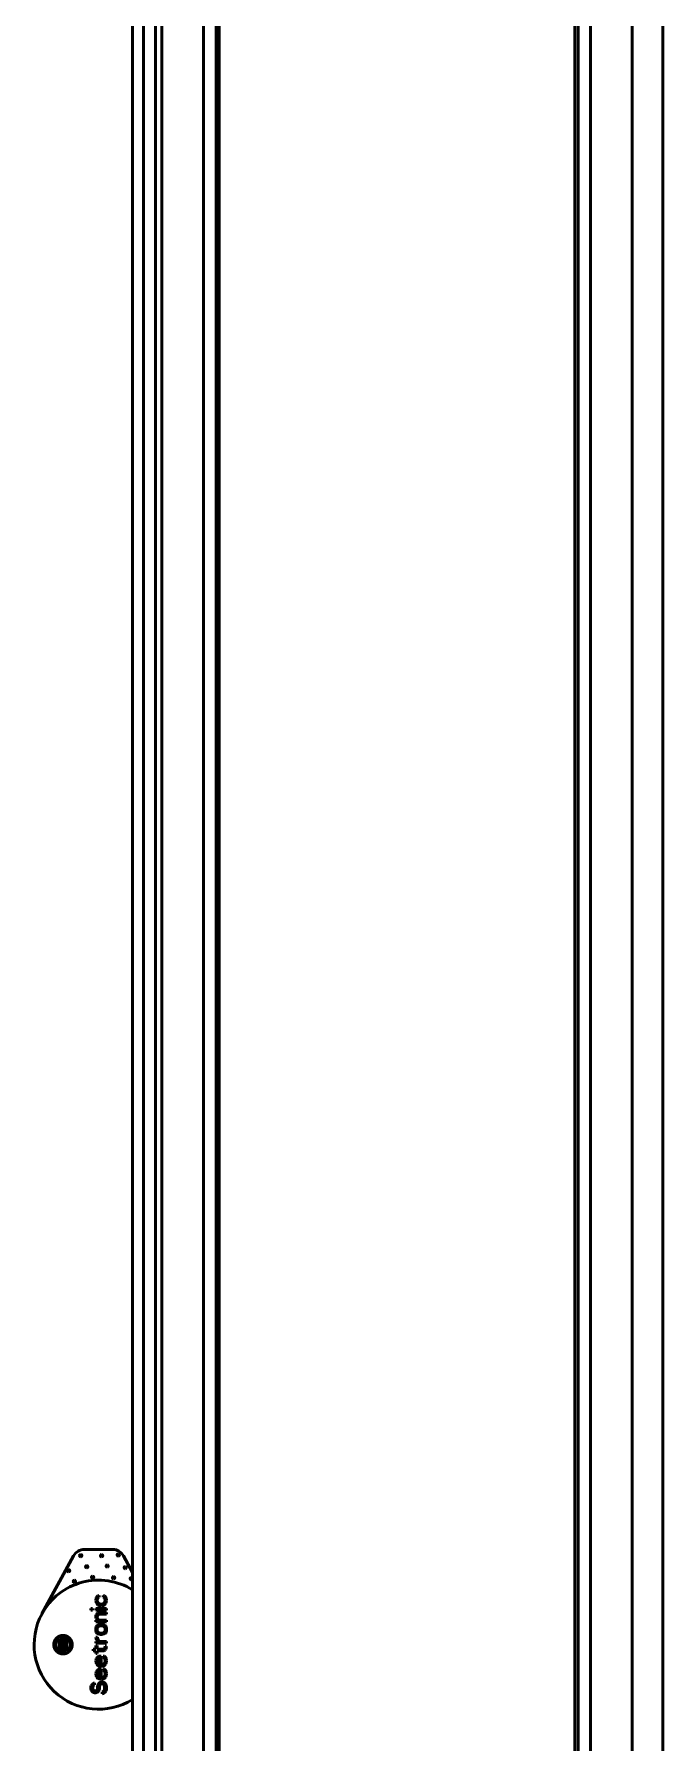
# Model space of a CAD drawing. Header units: millimetres. Extents: x 0 to 3000, y 0 to 3000.
# Drawn here: x 1489.6 to 1592, y 2055.7 to 2334 of the extents above; entities that cross this region are included whole.
import ezdxf

# ---------------------------------------------------------------- set-up
doc = ezdxf.new("R2010")
doc.units = ezdxf.units.MM
doc.layers.add('Visible (ANSI)', color=7, linetype='Continuous', lineweight=50)

msp = doc.modelspace()

# ---------------------------------------------------------------- linework, layer by layer
at = {"layer": 'Visible (ANSI)'}
for p, q in [((1505.5945, 2800.7206), (1505.5945, 1802.7206)), ((1507.4117, 1802.7206), (1507.4117, 2800.7206)), ((1509.362, 2800.7206), (1509.362, 1802.7206)), ((1510.3747, 2801.7206), (1510.3747, 1801.7206)), ((1517.1714, 2801.7206), (1517.1714, 1801.7206)), ((1519.2168, 1802.2206), (1519.2168, 2801.2206)), ((1519.7168, 1802.2206), (1519.7168, 2801.2206)), ((1577.7168, 2801.2206), (1577.7168, 1802.2206)), ((1578.2168, 2801.2206), (1578.2168, 1802.2206)), ((1580.2621, 1801.7206), (1580.2621, 2801.7206)), ((1587.0588, 1801.7206), (1587.0588, 2801.7206)), ((1592.0391, 2800.7206), (1592.0391, 1802.7206)), ((1497.7487, 2087.2206), (1502.3753, 2087.2206)), ((1490.8474, 2076.7545), (1495.9933, 2086.179)), ((1504.1307, 2086.179), (1505.5945, 2083.4982)), ((1499.6383, 2078.9416), (1499.6921, 2079.3106)), ((1499.6921, 2078.6253), (1499.6383, 2078.9416)), ((1499.6921, 2079.3106), (1499.7998, 2079.5214)), ((1499.7459, 2078.4672), (1499.6921, 2078.6253)), ((1499.8536, 2078.3091), (1499.7459, 2078.4672)), ((1499.9612, 2079.6795), (1499.7998, 2079.5214)), ((1499.9074, 2079.2578), (1499.8536, 2078.8889)), ((1499.8536, 2078.8889), (1499.9074, 2078.6781)), ((1500.0151, 2079.416), (1499.9074, 2079.2578)), ((1499.9074, 2078.6781), (1499.9612, 2078.5726)), ((1499.9612, 2079.6795), (1500.1766, 2079.7322)), ((1500.1227, 2078.4145), (1499.9612, 2078.5726)), ((1500.1766, 2079.4687), (1500.0151, 2079.416)), ((1500.1227, 2078.4145), (1500.2304, 2078.3618)), ((1500.1766, 2079.7322), (1500.1766, 2079.4687)), ((1500.6072, 2078.3091), (1500.8764, 2078.4145)), ((1500.8225, 2079.4687), (1500.8225, 2079.7322)), ((1500.8225, 2079.7322), (1501.0378, 2079.6795)), ((1500.984, 2079.416), (1500.8225, 2079.4687)), ((1500.8764, 2078.4145), (1501.0378, 2078.5726)), ((1501.0917, 2079.2578), (1500.984, 2079.416)), ((1501.1993, 2079.5214), (1501.0378, 2079.6795)), ((1501.0378, 2078.5726), (1501.1455, 2078.8889)), ((1501.1455, 2078.8889), (1501.0917, 2079.2578)), ((1501.2532, 2078.4672), (1501.1455, 2078.3091)), ((1501.1993, 2079.5214), (1501.307, 2079.3106)), ((1501.307, 2078.6253), (1501.2532, 2078.4672)), ((1501.307, 2079.3106), (1501.3608, 2078.9416)), ((1501.3608, 2078.9416), (1501.307, 2078.6253)), ((1498.8308, 2077.6239), (1499.1, 2077.6239)), ((1498.8308, 2077.3603), (1498.8308, 2077.6239)), ((1499.1, 2077.3603), (1498.8308, 2077.3603)), ((1499.1, 2077.6239), (1499.1, 2077.3603)), ((1499.6383, 2077.6239), (1501.3608, 2077.6239)), ((1499.6383, 2077.3603), (1499.6383, 2077.6239)), ((1501.3608, 2077.3603), (1499.6383, 2077.3603)), ((1499.6383, 2076.4116), (1499.6921, 2076.5697)), ((1499.6383, 2076.2008), (1499.6383, 2076.4116)), ((1499.6921, 2075.9899), (1499.6383, 2076.2008)), ((1499.6383, 2075.4628), (1499.6383, 2075.7264)), ((1499.6383, 2075.7264), (1499.9074, 2075.7264)), ((1499.6921, 2076.5697), (1499.7998, 2076.7278)), ((1499.7998, 2075.8318), (1499.6921, 2075.9899)), ((1499.7998, 2076.7278), (1499.9074, 2076.8333)), ((1499.9074, 2075.7264), (1499.7998, 2075.8318)), ((1499.9612, 2078.2037), (1499.8536, 2078.3091)), ((1499.9074, 2076.4116), (1499.8536, 2076.2008)), ((1499.8536, 2076.2008), (1499.9074, 2075.9899)), ((1499.9074, 2076.8333), (1500.0689, 2076.886)), ((1499.9612, 2076.517), (1499.9074, 2076.4116)), ((1499.9074, 2075.9899), (1500.0151, 2075.8318)), ((1500.1766, 2078.0983), (1499.9612, 2078.2037)), ((1500.0689, 2076.6224), (1499.9612, 2076.517)), ((1500.0151, 2075.8318), (1500.1227, 2075.7264)), ((1500.0689, 2076.886), (1500.3381, 2076.9387)), ((1500.3381, 2076.6751), (1500.0689, 2076.6224)), ((1500.1227, 2075.7264), (1501.3608, 2075.7264)), ((1500.4995, 2078.0456), (1500.1766, 2078.0983)), ((1500.2304, 2078.3618), (1500.4457, 2078.3091)), ((1500.3381, 2076.9387), (1501.3608, 2076.9387)), ((1501.3608, 2076.6751), (1500.3381, 2076.6751)), ((1500.4457, 2078.3091), (1500.6072, 2078.3091)), ((1500.8225, 2078.0983), (1500.4995, 2078.0456)), ((1501.0378, 2078.2037), (1500.8225, 2078.0983)), ((1501.1455, 2078.3091), (1501.0378, 2078.2037)), ((1501.3608, 2077.6239), (1501.3608, 2077.3603)), ((1501.3608, 2076.9387), (1501.3608, 2076.6751)), ((1501.3608, 2075.7264), (1501.3608, 2075.4628)), ((1493.9425, 2072.8743), (1493.9425, 2071.2706)), ((1501.3608, 2075.4628), (1499.6383, 2075.4628)), ((1499.6383, 2074.4087), (1499.6921, 2074.6195)), ((1499.6383, 2073.987), (1499.6383, 2074.4087)), ((1499.6921, 2073.7762), (1499.6383, 2073.987)), ((1499.6921, 2072.6693), (1499.6383, 2072.9328)), ((1499.6383, 2072.9328), (1499.9074, 2072.9328)), ((1499.6921, 2074.6195), (1499.7459, 2074.7249)), ((1499.7459, 2073.6708), (1499.6921, 2073.7762)), ((1499.7459, 2074.7249), (1499.8536, 2074.8303)), ((1499.8536, 2073.5653), (1499.7459, 2073.6708)), ((1499.8536, 2074.8303), (1500.0151, 2074.9358)), ((1499.9074, 2074.5141), (1499.8536, 2074.3033)), ((1499.8536, 2074.3033), (1499.8536, 2074.0924)), ((1499.8536, 2074.0924), (1499.9074, 2073.8816)), ((1500.0151, 2073.4599), (1499.8536, 2073.5653)), ((1500.0151, 2074.6195), (1499.9074, 2074.5141)), ((1499.9074, 2073.8816), (1500.0151, 2073.7762)), ((1499.9074, 2072.9328), (1499.9612, 2072.6166)), ((1500.0151, 2074.9358), (1500.1766, 2074.9885)), ((1500.1766, 2074.7249), (1500.0151, 2074.6195)), ((1500.0151, 2073.7762), (1500.1766, 2073.6708)), ((1500.1766, 2073.4072), (1500.0151, 2073.4599)), ((1500.1766, 2074.9885), (1500.3919, 2075.0412)), ((1500.3919, 2074.7776), (1500.1766, 2074.7249)), ((1500.1766, 2073.6708), (1500.3919, 2073.6181)), ((1500.3919, 2073.3545), (1500.1766, 2073.4072)), ((1500.3919, 2075.0412), (1500.6072, 2075.0412)), ((1500.6072, 2074.7776), (1500.3919, 2074.7776)), ((1500.3919, 2073.6181), (1500.6072, 2073.6181)), ((1500.6072, 2073.3545), (1500.3919, 2073.3545)), ((1500.6072, 2075.0412), (1500.984, 2074.9358)), ((1500.8225, 2074.7249), (1500.6072, 2074.7776)), ((1500.6072, 2073.6181), (1500.8225, 2073.6708)), ((1500.984, 2073.4599), (1500.6072, 2073.3545)), ((1500.984, 2074.6195), (1500.8225, 2074.7249)), ((1500.8225, 2073.6708), (1500.984, 2073.7762)), ((1500.984, 2074.9358), (1501.1455, 2074.8303)), ((1501.0917, 2074.5141), (1500.984, 2074.6195)), ((1500.984, 2073.7762), (1501.0917, 2073.8816)), ((1501.1455, 2073.5653), (1500.984, 2073.4599)), ((1501.1455, 2074.3033), (1501.0917, 2074.5141)), ((1501.0917, 2073.8816), (1501.1455, 2074.0924)), ((1501.1455, 2074.8303), (1501.2532, 2074.7249)), ((1501.1455, 2074.0924), (1501.1455, 2074.3033)), ((1501.2532, 2073.6708), (1501.1455, 2073.5653)), ((1501.2532, 2074.7249), (1501.307, 2074.6195)), ((1501.307, 2073.7762), (1501.2532, 2073.6708)), ((1501.307, 2074.6195), (1501.3608, 2074.4087)), ((1501.3608, 2073.987), (1501.307, 2073.7762)), ((1501.3608, 2074.4087), (1501.3608, 2073.987)), ((1493.6425, 2071.2706), (1493.6425, 2072.7419)), ((1494.1225, 2071.2706), (1493.9425, 2071.2706)), ((1494.1225, 2071.2706), (1494.1225, 2072.1706)), ((1494.6025, 2072.1706), (1494.4225, 2072.1706)), ((1494.4225, 2072.1706), (1494.4225, 2071.2706)), ((1494.6025, 2070.5668), (1494.6025, 2072.1706)), ((1494.9025, 2072.1706), (1494.9025, 2070.6992)), ((1499.2076, 2070.7191), (1499.2076, 2070.9826)), ((1499.2076, 2070.9826), (1499.6383, 2070.9826)), ((1499.6383, 2070.7191), (1499.2076, 2070.7191)), ((1499.6383, 2071.9841), (1499.6383, 2072.2476)), ((1499.6383, 2072.2476), (1499.9612, 2072.2476)), ((1501.3608, 2071.9841), (1499.6383, 2071.9841)), ((1499.6383, 2070.9826), (1499.6383, 2071.5624)), ((1499.6383, 2071.5624), (1499.8536, 2071.5624)), ((1499.6383, 2070.2974), (1499.6383, 2070.7191)), ((1499.8536, 2070.2974), (1499.6383, 2070.2974)), ((1499.7459, 2072.5112), (1499.6921, 2072.6693)), ((1499.8536, 2072.3531), (1499.7459, 2072.5112)), ((1499.9612, 2072.2476), (1499.8536, 2072.3531)), ((1499.8536, 2071.5624), (1499.8536, 2070.9826)), ((1499.8536, 2070.9826), (1500.8225, 2070.9826)), ((1500.9302, 2070.7191), (1499.8536, 2070.7191)), ((1499.8536, 2070.7191), (1499.8536, 2070.2974)), ((1499.9612, 2072.6166), (1500.0689, 2072.4058)), ((1500.0689, 2072.4058), (1500.2842, 2072.2476)), ((1500.2842, 2072.2476), (1501.3608, 2072.2476)), ((1500.8225, 2070.9826), (1500.984, 2071.0353)), ((1501.1455, 2070.8245), (1500.9302, 2070.7191)), ((1500.984, 2071.0353), (1501.0917, 2071.1935)), ((1501.0917, 2071.1935), (1501.1455, 2071.457)), ((1501.1455, 2071.457), (1501.3608, 2071.457)), ((1501.2532, 2070.9826), (1501.1455, 2070.8245)), ((1501.307, 2071.1408), (1501.2532, 2070.9826)), ((1501.3608, 2071.457), (1501.307, 2071.1408)), ((1501.3608, 2072.2476), (1501.3608, 2071.9841)), ((1499.6383, 2069.0851), (1499.6921, 2069.4014)), ((1499.6921, 2068.7689), (1499.6383, 2069.0851)), ((1499.6383, 2066.9768), (1499.6921, 2067.2931)), ((1499.6921, 2069.4014), (1499.8536, 2069.6649)), ((1499.7459, 2068.6108), (1499.6921, 2068.7689)), ((1499.8536, 2067.5566), (1499.6921, 2067.2931)), ((1499.8536, 2068.4526), (1499.7459, 2068.6108)), ((1499.8536, 2069.6649), (1500.0689, 2069.8231)), ((1499.9074, 2069.3487), (1499.8536, 2069.0324)), ((1499.8536, 2069.0324), (1499.9074, 2068.8216)), ((1499.9612, 2068.3472), (1499.8536, 2068.4526)), ((1499.8536, 2067.5566), (1500.0689, 2067.7147)), ((1500.0151, 2069.5068), (1499.9074, 2069.3487)), ((1499.9074, 2068.8216), (1499.9612, 2068.7162)), ((1500.0151, 2067.3985), (1499.9074, 2067.2403)), ((1499.9612, 2068.7162), (1500.1227, 2068.5581)), ((1500.1766, 2068.2418), (1499.9612, 2068.3472)), ((1500.1766, 2069.6122), (1500.0151, 2069.5068)), ((1500.1766, 2067.5039), (1500.0151, 2067.3985)), ((1500.0689, 2069.8231), (1500.2842, 2069.8758)), ((1500.0689, 2067.7147), (1500.2842, 2067.7674)), ((1500.1227, 2068.5581), (1500.2304, 2068.5053)), ((1500.2842, 2069.6122), (1500.1766, 2069.6122)), ((1500.4995, 2068.1891), (1500.1766, 2068.2418)), ((1500.2842, 2067.5039), (1500.1766, 2067.5039)), ((1500.2304, 2068.5053), (1500.2842, 2068.5053)), ((1500.2842, 2069.8758), (1500.4995, 2069.8758)), ((1500.2842, 2068.5053), (1500.2842, 2069.6122)), ((1500.2842, 2067.7674), (1500.4995, 2067.7674)), ((1500.2842, 2066.397), (1500.2842, 2067.5039)), ((1500.4995, 2069.8758), (1500.4995, 2068.4526)), ((1500.4995, 2068.4526), (1500.6072, 2068.4526)), ((1500.8225, 2068.2418), (1500.4995, 2068.1891)), ((1500.4995, 2067.7674), (1500.4995, 2066.3443)), ((1500.6072, 2068.4526), (1500.7687, 2068.5053)), ((1500.7687, 2068.5053), (1500.8764, 2068.5581)), ((1500.8225, 2069.6122), (1500.8225, 2069.8758)), ((1500.8225, 2069.8758), (1501.0378, 2069.8231)), ((1500.984, 2069.5595), (1500.8225, 2069.6122)), ((1501.0378, 2068.3472), (1500.8225, 2068.2418)), ((1500.8225, 2067.5039), (1500.8225, 2067.7674)), ((1500.8225, 2067.7674), (1501.0378, 2067.7147)), ((1500.984, 2067.4512), (1500.8225, 2067.5039)), ((1500.8764, 2068.5581), (1501.0378, 2068.7162)), ((1501.0917, 2069.4014), (1500.984, 2069.5595)), ((1501.0917, 2067.2931), (1500.984, 2067.4512)), ((1501.0378, 2069.8231), (1501.1993, 2069.6649)), ((1501.0378, 2068.7162), (1501.0917, 2068.8216)), ((1501.1455, 2068.4526), (1501.0378, 2068.3472)), ((1501.0378, 2067.7147), (1501.1993, 2067.5566)), ((1501.1455, 2069.0324), (1501.0917, 2069.4014)), ((1501.0917, 2068.8216), (1501.1455, 2069.0324)), ((1501.1455, 2066.9241), (1501.0917, 2067.2931)), ((1501.2532, 2068.6108), (1501.1455, 2068.4526)), ((1501.1993, 2069.6649), (1501.307, 2069.4541)), ((1501.1993, 2067.5566), (1501.307, 2067.3458)), ((1501.307, 2068.7689), (1501.2532, 2068.6108)), ((1501.307, 2069.4541), (1501.3608, 2069.0851)), ((1501.3608, 2069.0851), (1501.307, 2068.7689)), ((1501.307, 2067.3458), (1501.3608, 2066.9768)), ((1498.8308, 2064.8158), (1498.8847, 2065.0793)), ((1498.8308, 2064.5522), (1498.8308, 2064.8158)), ((1498.8847, 2064.3414), (1498.8308, 2064.5522)), ((1498.8847, 2065.0793), (1499.0461, 2065.2901)), ((1499.0461, 2065.2901), (1499.2615, 2065.4483)), ((1499.2076, 2065.0266), (1499.1538, 2064.8685)), ((1499.1538, 2064.8685), (1499.1538, 2064.5522)), ((1499.1538, 2064.5522), (1499.2076, 2064.3941)), ((1499.3153, 2065.132), (1499.2076, 2065.0266)), ((1499.2615, 2065.4483), (1499.4229, 2065.501)), ((1499.4229, 2065.1847), (1499.3153, 2065.132)), ((1499.4229, 2065.501), (1499.4229, 2065.1847)), ((1499.6921, 2066.6606), (1499.6383, 2066.9768)), ((1499.7459, 2066.5024), (1499.6921, 2066.6606)), ((1499.8536, 2066.3443), (1499.7459, 2066.5024)), ((1499.9074, 2067.2403), (1499.8536, 2066.9241)), ((1499.8536, 2066.9241), (1499.9074, 2066.7133)), ((1499.9612, 2066.2389), (1499.8536, 2066.3443)), ((1499.8536, 2064.3941), (1499.9074, 2064.5522)), ((1499.9074, 2066.7133), (1499.9612, 2066.6078)), ((1499.9074, 2064.8685), (1499.9612, 2065.132)), ((1499.9074, 2064.5522), (1499.9074, 2064.8685)), ((1499.9612, 2066.6078), (1500.1227, 2066.4497)), ((1500.1766, 2066.1335), (1499.9612, 2066.2389)), ((1499.9612, 2065.132), (1500.0689, 2065.3428)), ((1500.0689, 2065.3428), (1500.2842, 2065.5537)), ((1500.1227, 2066.4497), (1500.2304, 2066.397)), ((1500.4995, 2066.0808), (1500.1766, 2066.1335)), ((1500.2304, 2064.5522), (1500.1766, 2064.3414)), ((1500.2304, 2066.397), (1500.2842, 2066.397)), ((1500.2842, 2065.0793), (1500.2304, 2064.8685)), ((1500.2304, 2064.8685), (1500.2304, 2064.5522)), ((1500.2842, 2065.5537), (1500.4995, 2065.6591)), ((1500.3919, 2065.2374), (1500.2842, 2065.0793)), ((1500.5534, 2065.3428), (1500.3919, 2065.2374)), ((1500.4995, 2066.3443), (1500.6072, 2066.3443)), ((1500.8225, 2066.1335), (1500.4995, 2066.0808)), ((1500.4995, 2065.6591), (1500.7687, 2065.6591)), ((1500.7149, 2065.3428), (1500.5534, 2065.3428)), ((1500.6072, 2066.3443), (1500.7687, 2066.397)), ((1500.8764, 2065.2374), (1500.7149, 2065.3428)), ((1500.7687, 2066.397), (1500.8764, 2066.4497)), ((1500.7687, 2065.6591), (1500.984, 2065.5537)), ((1501.0378, 2066.2389), (1500.8225, 2066.1335)), ((1500.8764, 2066.4497), (1501.0378, 2066.6078)), ((1500.984, 2065.0793), (1500.8764, 2065.2374)), ((1500.984, 2065.5537), (1501.1993, 2065.3428)), ((1501.0378, 2064.8685), (1500.984, 2065.0793)), ((1501.0378, 2066.6078), (1501.0917, 2066.7133)), ((1501.1455, 2066.3443), (1501.0378, 2066.2389)), ((1501.0378, 2064.4468), (1501.0378, 2064.8685)), ((1501.0917, 2066.7133), (1501.1455, 2066.9241)), ((1501.2532, 2066.5024), (1501.1455, 2066.3443)), ((1501.1993, 2065.3428), (1501.307, 2065.132)), ((1501.307, 2066.6606), (1501.2532, 2066.5024)), ((1501.3608, 2066.9768), (1501.307, 2066.6606)), ((1501.307, 2065.132), (1501.3608, 2064.8685)), ((1501.3608, 2064.8685), (1501.3608, 2064.4468)), ((1498.9923, 2064.1306), (1498.8847, 2064.3414)), ((1499.2076, 2063.9197), (1498.9923, 2064.1306)), ((1499.2076, 2064.3941), (1499.3153, 2064.236)), ((1499.4229, 2063.867), (1499.2076, 2063.9197)), ((1499.3153, 2064.236), (1499.4768, 2064.1833)), ((1499.6383, 2063.867), (1499.4229, 2063.867)), ((1499.4768, 2064.1833), (1499.5844, 2064.1833)), ((1499.5844, 2064.1833), (1499.7459, 2064.236)), ((1499.8536, 2063.9197), (1499.6383, 2063.867)), ((1499.7459, 2064.236), (1499.8536, 2064.3941)), ((1499.8536, 2063.9197), (1500.0689, 2064.1306)), ((1500.1766, 2064.3414), (1500.0689, 2064.1306)), ((1500.661, 2064.0251), (1500.8225, 2064.0778)), ((1500.661, 2063.7089), (1500.661, 2064.0251)), ((1500.8764, 2063.7616), (1500.661, 2063.7089)), ((1500.984, 2064.236), (1500.8225, 2064.0778)), ((1501.1455, 2063.9197), (1500.8764, 2063.7616)), ((1500.984, 2064.236), (1501.0378, 2064.4468)), ((1501.307, 2064.1833), (1501.1455, 2063.9197)), ((1501.3608, 2064.4468), (1501.307, 2064.1833))]:
    msp.add_line(p, q, dxfattribs=at)
for centre, radius, start, end in [((1497.7487, 2085.2206), 2, 90, 151.364769), ((1502.3753, 2085.2206), 2, 28.635231, 90), ((1495.1856, 2083.7606), 0.185, 90.000431, 270.000431), ((1495.1856, 2083.7606), 0.185, 270.000431, 90.000431), ((1497.158, 2086.2206), 0.185, 90.000431, 270.000431), ((1497.158, 2086.2206), 0.185, 270.000431, 90.000431), ((1498.1408, 2084.4206), 0.185, 90.000431, 270.000431), ((1498.1408, 2084.4206), 0.185, 270.000431, 90.000431), ((1500.5528, 2086.2006), 0.185, 90.000431, 270.000431), ((1500.5528, 2086.2006), 0.185, 270.000431, 90.000431), ((1501.4646, 2084.5306), 0.185, 90.000431, 270.000431), ((1501.4646, 2084.5306), 0.185, 270.000431, 90.000431), ((1503.2732, 2086.3306), 0.185, 90.000431, 270.000431), ((1503.2732, 2086.3306), 0.185, 270.000431, 90.000431), ((1504.398, 2084.2706), 0.185, 90.000431, 270.000431), ((1504.398, 2084.2706), 0.185, 270.000431, 90.000431), ((1500.0668, 2071.7206), 10.5, 58.234219, 151.364769), ((1496.1357, 2082.0206), 0.185, 90.000431, 270.000431), ((1496.1357, 2082.0206), 0.185, 270.000431, 90.000431), ((1499.0854, 2082.6906), 0.185, 90.000431, 270.000431), ((1499.0854, 2082.6906), 0.185, 270.000431, 90.000431), ((1502.5075, 2082.6206), 0.185, 90.000431, 270.000431), ((1502.5075, 2082.6206), 0.185, 270.000431, 90.000431), ((1505.3808, 2082.4706), 0.185, 90.000431, 270.000431), ((1505.3808, 2082.4706), 0.185, 270.000431, 90.000431), ((1500.0668, 2071.7206), 10.5, 151.364769, 301.765781)]:
    msp.add_arc(centre, radius, start, end, dxfattribs=at)
for points, knots in [([(1495.7725, 2071.7206), (1495.7725, 2071.5323), (1495.7349, 2071.3315), (1495.582, 2070.9622), (1495.4668, 2070.7938), (1495.2007, 2070.5272), (1495.0318, 2070.4115), (1494.6619, 2070.2582), (1494.4609, 2070.2206), (1494.0841, 2070.2206), (1493.8831, 2070.2582), (1493.5132, 2070.4115), (1493.3443, 2070.5272), (1493.0782, 2070.7938), (1492.963, 2070.9622), (1492.8101, 2071.3315), (1492.7725, 2071.5323), (1492.7725, 2071.7206), (1492.7725, 2071.9089), (1492.8101, 2072.1096), (1492.963, 2072.4789), (1493.0782, 2072.6473), (1493.3443, 2072.9139), (1493.5132, 2073.0296), (1493.8831, 2073.1829), (1494.0841, 2073.2206), (1494.4609, 2073.2206), (1494.6619, 2073.1829), (1495.0318, 2073.0296), (1495.2007, 2072.9139), (1495.4668, 2072.6473), (1495.582, 2072.4789), (1495.7349, 2072.1096), (1495.7725, 2071.9089), (1495.7725, 2071.7206)], [-0.45302849, -0.45302849, -0.45302849, -0.45302849, -0.396538617, -0.396538617, -0.340048744, -0.340048744, -0.283281988, -0.283281988, -0.226515232, -0.226515232, -0.169747579, -0.169747579, -0.112979926, -0.112979926, -0.056489963, -0.056489963, 0, 0, 0, 0.056489963, 0.056489963, 0.112979926, 0.112979926, 0.169747579, 0.169747579, 0.226515232, 0.226515232, 0.283281988, 0.283281988, 0.340048744, 0.340048744, 0.396538617, 0.396538617, 0.45302849, 0.45302849, 0.45302849, 0.45302849]), ([(1494.9025, 2070.6992), (1494.9835, 2070.7496), (1495.0577, 2070.8086), (1495.2279, 2070.9791), (1495.3201, 2071.1139), (1495.4424, 2071.4093), (1495.4725, 2071.5699), (1495.4725, 2071.8712), (1495.4424, 2072.0318), (1495.3201, 2072.3272), (1495.2279, 2072.462), (1495.015, 2072.6752), (1494.8799, 2072.7678), (1494.584, 2072.8904), (1494.4232, 2072.9206), (1494.1649, 2072.9206), (1494.0521, 2072.9052), (1493.9425, 2072.8743)], [0.244788405, 0.244788405, 0.244788405, 0.244788405, 0.272038803, 0.272038803, 0.31723071, 0.31723071, 0.362422618, 0.362422618, 0.407614526, 0.407614526, 0.452806433, 0.452806433, 0.498219864, 0.498219864, 0.543633296, 0.543633296, 0.57606212, 0.57606212, 0.57606212, 0.57606212]), ([(1494.6025, 2070.5668), (1494.4929, 2070.5359), (1494.3801, 2070.5206), (1494.1218, 2070.5206), (1493.961, 2070.5507), (1493.6651, 2070.6733), (1493.5299, 2070.7659), (1493.317, 2070.9791), (1493.2249, 2071.1139), (1493.1026, 2071.4093), (1493.0725, 2071.5699), (1493.0725, 2071.7206), (1493.0725, 2071.8712), (1493.1026, 2072.0318), (1493.2249, 2072.3272), (1493.317, 2072.462), (1493.4873, 2072.6325), (1493.5615, 2072.6915), (1493.6425, 2072.7419)], [-0.213640618, -0.213640618, -0.213640618, -0.213640618, -0.18121194, -0.18121194, -0.135797935, -0.135797935, -0.09038393, -0.09038393, -0.045191965, -0.045191965, 0, 0, 0, 0.045191965, 0.045191965, 0.09038393, 0.09038393, 0.117635016, 0.117635016, 0.117635016, 0.117635016]), ([(1493.6425, 2071.2706), (1493.6425, 2071.2216), (1493.6523, 2071.1694), (1493.692, 2071.0734), (1493.722, 2071.0296), (1493.7911, 2070.9603), (1493.8351, 2070.9302), (1493.9313, 2070.8903), (1493.9835, 2070.8806), (1494.0815, 2070.8806), (1494.1337, 2070.8903), (1494.2299, 2070.9302), (1494.2738, 2070.9603), (1494.343, 2071.0296), (1494.373, 2071.0734), (1494.4127, 2071.1694), (1494.4225, 2071.2216), (1494.4225, 2071.2706)], [0, 0, 0, 0, 0.014684438, 0.014684438, 0.029368876, 0.029368876, 0.044131111, 0.044131111, 0.058893346, 0.058893346, 0.073661654, 0.073661654, 0.088429963, 0.088429963, 0.103120529, 0.103120529, 0.117811094, 0.117811094, 0.117811094, 0.117811094]), ([(1494.9025, 2072.1706), (1494.9025, 2072.2195), (1494.8927, 2072.2717), (1494.853, 2072.3677), (1494.823, 2072.4115), (1494.7538, 2072.4808), (1494.7099, 2072.5109), (1494.6137, 2072.5508), (1494.5615, 2072.5606), (1494.4635, 2072.5606), (1494.4113, 2072.5508), (1494.3151, 2072.5109), (1494.2712, 2072.4808), (1494.202, 2072.4115), (1494.172, 2072.3677), (1494.1323, 2072.2717), (1494.1225, 2072.2195), (1494.1225, 2072.1706)], [0.117767528, 0.117767528, 0.117767528, 0.117767528, 0.132458412, 0.132458412, 0.147149296, 0.147149296, 0.16190591, 0.16190591, 0.176662523, 0.176662523, 0.191413543, 0.191413543, 0.206164563, 0.206164563, 0.220849811, 0.220849811, 0.235535059, 0.235535059, 0.235535059, 0.235535059])]:
    msp.add_open_spline(points, degree=3, knots=knots, dxfattribs=at)

doc.saveas('drawing.dxf')
